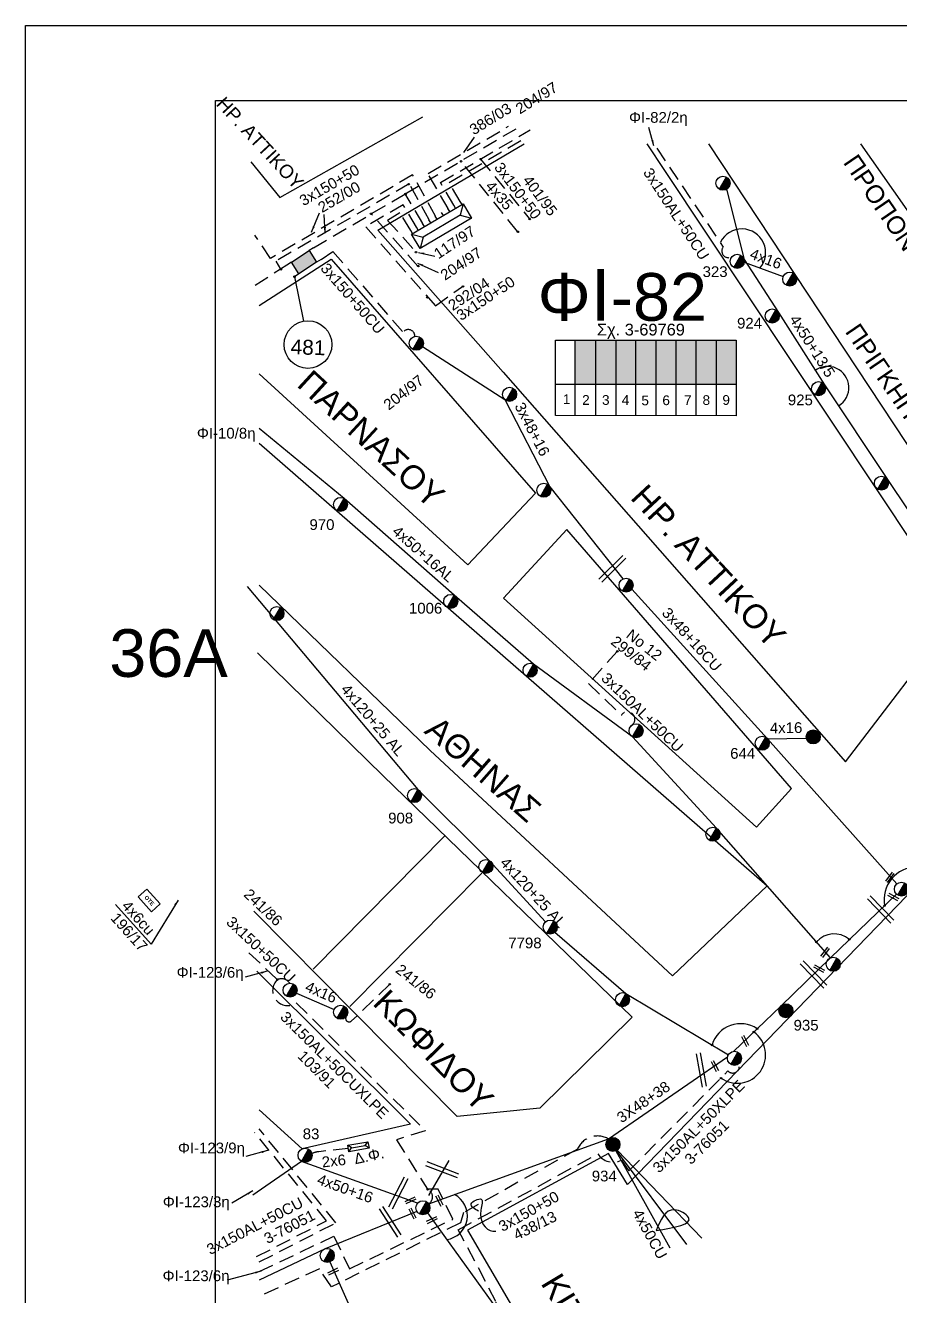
# Model space of a CAD drawing. Header units: millimetres. Extents: x 864 to 3062, y 833 to 2619.
# Drawn here: x 863.7 to 1010.6, y 1647.4 to 1860.7 of the extents above; entities that cross this region are included whole.
import ezdxf
from ezdxf.enums import TextEntityAlignment as Align

# ---------------------------------------------------------------- set-up
doc = ezdxf.new("R2010")
doc.units = ezdxf.units.MM
doc.linetypes.add('DASHED', pattern=[19.05, 12.7, -6.35])
for name, color, linetype, lineweight in [('2x6', 7, 'SYN_LINE', 30), ('3x150+50', 7, 'Continuous', 30), ('3x150+50 XLPE', 7, 'SYN_LINE', 30), ('3x150+50CU', 7, 'Continuous', 30), ('3x150AL+50CU', 7, 'Continuous', 30), ('3x150AL+50CUXLPE', 7, 'Continuous', 30), ('3x48+16', 7, 'Continuous', 30), ('3X48+38', 7, 'Continuous', 30), ('4x120+25 AL', 7, 'SYN_LINE', 30), ('4x16', 7, 'Continuous', 30), ('4x50+13_5', 7, 'Continuous', 30), ('4x50+16', 7, 'Continuous', 30), ('4x50+16AL', 7, 'Continuous', 30), ('4x50CU', 7, 'Continuous', 30), ('text διευθύνσεων', 250, 'Continuous', 30), ('Υπόβαθρο ΔΕΗ', 7, 'Continuous', 30)]:
    doc.layers.add(name, color=color, linetype=linetype, lineweight=lineweight)
for name, color, linetype in [('Link Box 4 Διευθύνσεων', 7, 'Continuous'), ('Pillar', 7, 'Continuous'), ('Pillar OTE', 7, 'Continuous'), ('TEXT ΚΑΛΩΔΙΩΝ', 7, 'Continuous'), ('Άγνωστα', 7, 'Continuous'), ('ΑΓΝΩΣΤΟ ΥΠΟΓΕΙΟ ΚΑΛΩΔΙΟ', 7, 'DASHED'), ('Επιγραφές - Σχήματα', 7, 'Continuous'), ('Καλώδια ΧΤ   3x150+50CU', 7, 'DASHED'), ('Καλώδια ΧΤ   3x150AL+50CU', 7, 'DASHED'), ('Μηχανική τομή', 7, 'Continuous'), ('Στύλος Ξύλινος', 7, 'Continuous'), ('Στύλος Ξύλινος @ 1', 7, 'Continuous'), ('Στύλος ΦΜ', 7, 'Continuous'), ('Στύλος ΦΜ @ 1', 7, 'Continuous'), ('Συνδέσεις', 7, 'Continuous'), ('Τομή', 7, 'Continuous'), ('Υποσταθμός πόλεως', 7, 'Continuous'), ('Υπόγεια καλώδια Παροχών ΧΤ   4x50AL', 7, 'DASHED')]:
    doc.layers.add(name, color=color, linetype=linetype)
doc.styles.add('arial', font='arial.ttf')
doc.styles.get("Standard").update_dxf_attribs({"font": 'arial.ttf'})
doc.linetypes.add('SYN_LINE', pattern='A,0.5,-0.0001,["/\\/\\/\\/",Standard,S=0.1,R=0,X=0,Y=-0.05],-0.25', length=0.7501)
doc.dimstyles.new('ISO-25', dxfattribs={"dimtxt": 2.5, "dimasz": 2.5, "dimexe": 1.25, "dimexo": 0.625, "dimtad": 1, "dimtxsty": 'Standard', "dimcen": 2.5, "dimadec": 0, "dimazin": 0, "dimtfac": 1, "dimtmove": 0, "dimatfit": 3, "dimfxl": 1, "dimarcsym": 0})

# ---------------------------------------------------------------- blocks, each defined once
blk = doc.blocks.new('ΥΠΑΡΧΩΝ ΤΣΙΜΕΝΤΕΝΙΟΣ ΣΤΥΛΟΣ')
at = {"layer": 'Στύλος ΦΜ'}
blk.add_hatch(color=7, dxfattribs=at).paths.add_polyline_path([(-1.29, -2.28, 0.574793), (2.62, 0, 0.268822), (1.3, 2.27)])
at = {"layer": 'Στύλος ΦΜ', "color": 7}
blk.add_line((-1.29, -2.28), (1.3, 2.27), dxfattribs=at)
blk.add_circle((0, 0), 2.62, dxfattribs=at)
at = {"layer": 'Στύλος ΦΜ', "flags": 4}
for tag, p in [('ΑΡΙΘΜΟΣ', (-4.68, 8.05)), ('ΤΥΠΟΣ', (-4.91, 3.03))]:
    blk.add_attdef(tag, p, '', height=4, dxfattribs=at)
blk = doc.blocks.new('ΥΠΑΡΧΩΝ ΞΥΛΙΝΟΣ ΣΤΥΛΟΣ')
at = {"layer": 'Στύλος Ξύλινος'}
h = blk.add_hatch(color=7, dxfattribs=at)
h.paths.add_polyline_path([(-2.62, 0, 0.270008), (-1.29, -2.28), (1.3, 2.27, 0.576266)])
h.paths.add_polyline_path([(-1.29, -2.28, 0.574793), (2.62, 0, 0.268822), (1.3, 2.27)])
at = {"layer": 'Στύλος Ξύλινος', "color": 7}
blk.add_line((-1.29, -2.28), (1.3, 2.27), dxfattribs=at)
blk.add_circle((0, 0), 2.62, dxfattribs=at)
at = {"layer": 'Στύλος Ξύλινος', "flags": 4}
for tag, p in [('ΑΡΙΘΜΟΣ', (-4.91, 8.6)), ('ΤΥΠΟΣ', (-4.85, 3.39))]:
    blk.add_attdef(tag, p, '', height=4, dxfattribs=at)
blk = doc.blocks.new('ΥΠΟΣΤΑΘΜΟΣ ΠΟΛΕΩΣ 9 ΑΝΑΧΩΡΗΣΕΩΝ')
at = {"layer": 'Υποσταθμός πόλεως', "ltscale": 40}
for p, q in [((-9.63, -2.82), (-9.63, -4)), ((-7.12, -2.82), (-7.12, -4)), ((-4.84, -2.82), (-4.84, -4)), ((-2.36, -2.82), (-2.36, -4)), ((0.09, -2.82), (0.09, -4)), ((2.55, -2.82), (2.55, -4)), ((5.02, -2.82), (5.02, -4)), ((7.48, -2.82), (7.48, -4)), ((9.61, -2.82), (9.61, -4))]:
    blk.add_line(p, q, dxfattribs=at)
blk.add_lwpolyline([(-10.02, 2.82), (10.02, 2.82), (10.02, -2.82), (-10.02, -2.82)], close=True, dxfattribs=at)
for points in [[(-7.21, 0), (-10.02, 2.82)], [(-10.02, -2.82), (-7.21, 0)], [(-7.21, 0), (7.21, 0)], [(7.21, 0), (10.02, 2.82)], [(10.02, -2.82), (7.21, 0)]]:
    blk.add_lwpolyline(points, dxfattribs=at)
at = {"layer": 'Υποσταθμός πόλεως', "linetype": 'SYN_LINE', "ltscale": 40, "flags": 1}
for tag, p in [('ΜΕΤΑΣΧΗΜΑΤΙΣΜΟΣ', (10.79, 1.71)), ('ΙΣΧΥΣ', (10.77, -1.08)), ('ΑΡΙΘΜΟΣ', (10.89, -3.8))]:
    blk.add_attdef(tag, p, '', height=1.8, dxfattribs=at)
blk = doc.blocks.new('LINK BOX 4 ΑΝΑΧΩΡΗΣΕΩΝ')
at = {"layer": 'Link Box 4 Διευθύνσεων', "ltscale": 40}
blk.add_hatch(color=256, dxfattribs=at).paths.add_polyline_path([(-3.54, 0), (-3.54, -4.67), (3.54, -4.67), (3.54, 0)])
for p, q in [((-3.54, 0), (-5.33, 0)), ((5.33, 0), (3.54, 0)), ((-3.54, -4.67), (-5.33, -4.67)), ((5.33, -4.67), (3.54, -4.67))]:
    blk.add_line(p, q, dxfattribs=at)
blk.add_lwpolyline([(-3.54, -4.67), (-3.54, 0), (3.54, 0), (3.54, -4.67)], close=True, dxfattribs=at)
blk = doc.blocks.new('ΤΟΜΗ')
at = {"layer": 'Τομή', "ltscale": 40}
for p, q in [((-5.68, 0), (17.06, 0)), ((-5.68, -2.77), (17.06, -2.77))]:
    blk.add_line(p, q, dxfattribs=at)
blk = doc.blocks.new('_ΣΥΝΔΕΣΗ')
at = {"layer": 'Συνδέσεις', "linetype": 'SYN_LINE', "ltscale": 40}
blk.add_hatch(color=256, dxfattribs=at).paths.add_polyline_path([(0.5, -0.01, 1), (-0.5, -0.01, 1)])
at = {"layer": 'Συνδέσεις'}
blk.add_circle((0, -0.01), 0.5, dxfattribs=at)
blk = doc.blocks.new('ΜΗΧΑΝΙΚΗ ΤΟΜΗ')
at = {"layer": 'Μηχανική τομή', "ltscale": 40}
for p, q in [((-1.89, 0.78), (5.69, 0.78)), ((-1.89, -0.77), (5.69, -0.77))]:
    blk.add_line(p, q, dxfattribs=at)
blk = doc.blocks.new('Pillar')
at = {"layer": 'Υποσταθμός πόλεως', "linetype": 'Continuous', "ltscale": 40}
blk.add_lwpolyline([(-8.6, 2.8), (8.6, 2.8), (8.6, -2.8), (-8.6, -2.8)], close=True, dxfattribs=at)
for points in [[(-5.8, 0), (-8.6, 2.8)], [(-8.6, -2.8), (-5.8, 0)], [(-5.8, 0), (5.8, 0)], [(5.8, 0), (8.6, 2.8)], [(8.6, -2.8), (5.8, 0)]]:
    blk.add_lwpolyline(points, dxfattribs=at)
at = {"layer": 'Pillar', "ltscale": 40}
blk.add_attdef('PILLAR', (-5.7, 3.7), '', height=2.52, dxfattribs=at)
blk = doc.blocks.new('PILLAR ΟΤΕ')
at = {"layer": 'Pillar OTE', "ltscale": 40}
blk.add_lwpolyline([(-3.31, 2.02), (3.39, 2.02), (3.39, -1.99), (-3.31, -1.99)], close=True, dxfattribs=at)
at = {"layer": 'Pillar OTE', "insert": (-1.81, 0.71), "char_height": 1.3575, "width": 109.961, "attachment_point": 1}
blk.add_mtext('{\\fArial|b1|i0|c161|p34;OTE}', dxfattribs=at)

msp = doc.modelspace()

# ---------------------------------------------------------------- hatches: boundary and pattern name
at = {"layer": 'Καλώδια ΧΤ   3x150AL+50CU', "linetype": 'DASHED', "lineweight": -3, "ltscale": 0.2}
h = msp.add_hatch(color=27, dxfattribs=at)
h.dxf.hatch_style = 1
h.paths.add_polyline_path([(959.41, 1807.87), (955.98, 1807.87), (955.97, 1800.51), (959.41, 1800.51)])
h = msp.add_hatch(color=85, dxfattribs=at)
h.dxf.hatch_style = 1
h.paths.add_polyline_path([(959.41, 1800.51), (962.85, 1800.51), (962.85, 1807.87), (959.41, 1807.87)])
h = msp.add_hatch(color=2, dxfattribs=at)
h.dxf.hatch_style = 1
h.paths.add_polyline_path([(966.15, 1807.87), (962.85, 1807.87), (962.85, 1800.51), (966.15, 1800.5)])
h = msp.add_hatch(color=30, dxfattribs=at)
h.dxf.hatch_style = 1
h.paths.add_polyline_path([(969.45, 1807.87), (966.15, 1807.87), (966.15, 1800.5), (969.45, 1800.5)])
h = msp.add_hatch(color=6, dxfattribs=at)
h.dxf.hatch_style = 1
h.paths.add_polyline_path([(972.84, 1807.87), (969.54, 1807.87), (969.54, 1800.5), (972.84, 1800.5)])
h = msp.add_hatch(color=173, dxfattribs=at)
h.dxf.hatch_style = 1
h.paths.add_polyline_path([(976.23, 1807.86), (972.93, 1807.86), (972.93, 1800.5), (976.23, 1800.49)])
h = msp.add_hatch(color=151, dxfattribs=at)
h.dxf.hatch_style = 1
h.paths.add_polyline_path([(979.57, 1807.86), (976.27, 1807.86), (976.27, 1800.49), (979.57, 1800.49)])
h = msp.add_hatch(color=1, dxfattribs=at)
h.dxf.hatch_style = 1
h.paths.add_polyline_path([(982.96, 1807.87), (979.66, 1807.87), (979.66, 1800.5), (982.96, 1800.5)])

# ---------------------------------------------------------------- linework, layer by layer
at = {"layer": '2x6', "color": 173, "linetype": 'DASHED', "lineweight": -3, "ltscale": 0.2}
msp.add_lwpolyline([(917.89, 1672.25), (912.92, 1671.7, 0.073919), (911.77, 1671.4, 4.880669)], format="xyb", dxfattribs=at)
at = {"layer": '3x150+50', "color": 173, "linetype": 'DASHED', "lineweight": -3, "ltscale": 0.2}
msp.add_lwpolyline([(961.56, 1673.85, 0.447917), (956.34, 1672.12), (937.21, 1661.48), (936.7, 1659.78), (915.05, 1649.02), (913.03, 1652.04), (902.94, 1647.44)], format="xyb", dxfattribs=at)
at = {"layer": '3x150+50 XLPE', "color": 27, "linetype": 'DASHED', "lineweight": -3, "ltscale": 0.2}
msp.add_lwpolyline([(916.6, 1607.78), (904.59, 1604.68), (903.19, 1610.14), (909.44, 1619.01), (911.76, 1620.91), (918.34, 1630.42), (943.37, 1640.12), (942.67, 1646.58), (936.34, 1658.59), (959.74, 1671.34, 0.381517), (963.73, 1670.3), (964.97, 1668.49), (981.6, 1685.25, 0.835214), (983.41, 1686.44, 2.057459)], format="xyb", dxfattribs=at)
at = {"layer": '3x150+50CU', "color": 85, "linetype": 'DASHED', "lineweight": -3, "ltscale": 0.2}
msp.add_lwpolyline([(913.33, 1821.43), (915.3, 1822.75), (927.05, 1809.22, -0.718585), (929.07, 1808.51, 13.43829)], format="xyb", dxfattribs=at)
at = {"layer": '3x150+50CU', "color": 1, "linetype": 'DASHED', "lineweight": -3, "ltscale": 0.2}
msp.add_lwpolyline([(901.22, 1705.08), (905.99, 1700.58, -0.376843), (908.05, 1699.98, 64.006009)], format="xyb", dxfattribs=at)
at = {"layer": '3x150AL+50CU', "color": 27, "linetype": 'DASHED', "lineweight": -3, "ltscale": 0.2}
msp.add_lwpolyline([(969.65, 1840.09), (980.8, 1823.5, 0.881363), (982.33, 1821.95, 47.585553)], format="xyb", dxfattribs=at)
at = {"layer": '3x150AL+50CU', "color": 173, "linetype": 'DASHED', "lineweight": -3, "ltscale": 0.2}
msp.add_lwpolyline([(907.59, 1820.49), (902.22, 1817.01)], dxfattribs=at)
at = {"layer": '3x150AL+50CU', "color": 133, "linetype": 'DASHED', "lineweight": -3, "ltscale": 0.2}
msp.add_lwpolyline([(963.03, 1755.66), (958.21, 1750.27), (963.71, 1744.97, -1.263611), (965.36, 1743.2, 3.094268)], format="xyb", dxfattribs=at)
at = {"layer": '3x150AL+50CU', "color": 27, "linetype": 'DASHED', "lineweight": -3, "ltscale": 0.2}
msp.add_lwpolyline([(902.49, 1654.1), (914.25, 1660.11), (902.17, 1674.92)], dxfattribs=at)
at = {"layer": '3x150AL+50CU', "color": 2, "linetype": 'DASHED', "lineweight": -3, "ltscale": 0.2}
msp.add_lwpolyline([(902.94, 1653.21), (915.81, 1659.78), (902.94, 1675.55)], dxfattribs=at)
at = {"layer": '3x150AL+50CU', "color": 1, "linetype": 'DASHED', "lineweight": -3, "ltscale": 0.2}
msp.add_lwpolyline([(902.94, 1651.58), (915.46, 1657.54), (918.07, 1652.05), (935.41, 1660.37), (932.99, 1665.41), (931.19, 1665.39)], dxfattribs=at)
at = {"layer": '3x150AL+50CUXLPE', "color": 1, "linetype": 'DASHED', "lineweight": -3, "ltscale": 0.2}
msp.add_lwpolyline([(905.99, 1700.58, 0.936441), (909.16, 1696.7), (930.81, 1675.23), (925.96, 1673.71), (931.19, 1665.39, -0.602964), (931.38, 1662.97, -102.90534)], format="xyb", dxfattribs=at)
at = {"layer": '3x48+16', "color": 85, "lineweight": -3, "ltscale": 0.2}
msp.add_lwpolyline([(930.35, 1806.82), (944.17, 1797.9), (951.73, 1783.26), (963.96, 1767.82)], dxfattribs=at)
at = {"layer": '3x48+16', "color": 30, "lineweight": -3, "ltscale": 0.2}
msp.add_lwpolyline([(965.45, 1766.08), (988.24, 1741), (1009.92, 1716.64)], dxfattribs=at)
at = {"layer": '3X48+38', "color": 133, "linetype": 'Continuous', "lineweight": -3, "ltscale": 0.2}
msp.add_lwpolyline([(998.78, 1704.24), (1009.85, 1714.94)], dxfattribs=at)
at = {"layer": '3X48+38', "color": 27, "linetype": 'Continuous', "lineweight": -3, "ltscale": 0.2}
msp.add_lwpolyline([(982.53, 1688.54), (990.47, 1696.15), (998.78, 1704.23), (998.78, 1704.24)], dxfattribs=at)
at = {"layer": '3X48+38', "color": 151, "linetype": 'Continuous', "lineweight": -3, "ltscale": 0.2}
for points in [[(931.38, 1662.97), (961.56, 1673.85), (981.53, 1687.6)], [(931.19, 1661.42), (944.86, 1642.42)]]:
    msp.add_lwpolyline(points, dxfattribs=at)
at = {"layer": '3X48+38', "color": 2, "linetype": 'Continuous', "lineweight": -3, "ltscale": 0.2}
msp.add_lwpolyline([(929.4, 1661.68), (914.01, 1655.43), (902.94, 1650.12)], dxfattribs=at)
at = {"layer": '4x120+25 AL', "color": 27, "linetype": 'SYN_LINE', "lineweight": -3, "ltscale": 15}
for points in [[(900.91, 1766.54), (929.58, 1732.49), (941.55, 1720.58), (950.97, 1710.27)], [(952.56, 1708.53), (964.48, 1698.24), (981.67, 1687.97)]]:
    msp.add_lwpolyline(points, dxfattribs=at)
at = {"layer": '4x16', "color": 27, "lineweight": -3, "ltscale": 0.2}
msp.add_lwpolyline([(984.32, 1820.97), (990.86, 1818.54)], dxfattribs=at)
at = {"layer": '4x16', "color": 30, "lineweight": -3, "ltscale": 0.2}
msp.add_lwpolyline([(988.24, 1741), (994.74, 1741.09)], dxfattribs=at)
at = {"layer": '4x16', "color": 1, "linetype": 'Continuous', "lineweight": -3, "ltscale": 0.2}
msp.add_lwpolyline([(909.18, 1698.31), (915.52, 1695.58)], dxfattribs=at)
at = {"layer": '4x16', "color": 62, "linetype": 'Continuous', "lineweight": -3, "ltscale": 0.2}
msp.add_lwpolyline([(914.81, 1653.21), (924.25, 1631.89)], dxfattribs=at)
at = {"layer": '4x50+13_5', "color": 2, "lineweight": -3, "ltscale": 0.2}
msp.add_lwpolyline([(981.37, 1833.21), (984.29, 1821.42), (990.05, 1812.51), (997.78, 1800.38), (1008.24, 1784.65), (1019.14, 1768.42), (1032.94, 1743.66)], dxfattribs=at)
at = {"layer": '4x50+16', "color": 173, "linetype": 'Continuous', "lineweight": -3, "ltscale": 0.2}
msp.add_lwpolyline([(929.52, 1663.07), (910.05, 1670.08), (901.86, 1664.41)], dxfattribs=at)
at = {"layer": '4x50+16AL', "color": 133, "lineweight": -3, "ltscale": 0.2}
msp.add_lwpolyline([(998.78, 1704.23), (979.66, 1726), (965.59, 1741.32), (948.97, 1753.51), (935.65, 1765.07), (917.17, 1781.34), (902.94, 1793.04)], dxfattribs=at)
at = {"layer": '4x50CU', "color": 173, "linetype": 'SYN_LINE', "lineweight": -3, "ltscale": 15}
for points in [[(962.79, 1671.86), (971.83, 1655.58)], [(962.86, 1671.89), (974.66, 1656.13)], [(962.99, 1671.97), (977.19, 1657.19)]]:
    msp.add_lwpolyline(points, dxfattribs=at)
at = {"layer": 'Pillar OTE', "lineweight": -3, "ltscale": 40}
for points in [[(952.65, 1795.23), (952.65, 1807.87), (982.98, 1807.87), (982.98, 1795.2), (952.65, 1795.24)], [(955.97, 1795.23), (955.98, 1807.87)], [(959.41, 1795.23), (959.41, 1807.87)], [(962.85, 1795.22), (962.85, 1807.87)], [(966.15, 1795.22), (966.15, 1807.87)], [(969.54, 1795.22), (969.54, 1807.87)], [(972.93, 1795.21), (972.93, 1807.87)], [(976.27, 1795.21), (976.27, 1807.87)], [(979.66, 1795.21), (979.66, 1807.87)], [(952.65, 1800.52), (982.98, 1800.49)]]:
    msp.add_lwpolyline(points, dxfattribs=at)
at = {"layer": 'Άγνωστα', "color": 7, "linetype": 'Continuous', "ltscale": 0.2}
for centre, radius, start, end in [((983.93, 1822.56), 3.99, 319.4391, 153.6818), ((998.31, 1799.91), 3.57, 301.2138, 127.2455)]:
    msp.add_arc(centre, radius, start, end, dxfattribs=at)
at = {"layer": 'Άγνωστα', "linetype": 'Continuous', "ltscale": 0.2}
msp.add_arc((933.85, 1660.95), 4.02, 277.7769, 62.6476, dxfattribs=at)
at = {"layer": 'ΑΓΝΩΣΤΟ ΥΠΟΓΕΙΟ ΚΑΛΩΔΙΟ', "color": 1, "linetype": 'DASHED', "lineweight": -3, "ltscale": 0.2}
msp.add_lwpolyline([(924.84, 1699.81), (918.43, 1693.65, -0.87727), (917.52, 1694.38, -2.909813)], format="xyb", dxfattribs=at)
at = {"layer": 'Επιγραφές - Σχήματα', "lineweight": -3}
msp.add_lwpolyline([(863.7, 1860.67), (3062.46, 1860.7), (3062.47, 841.56), (863.7, 841.54)], close=True, dxfattribs=at)
at = {"layer": 'Καλώδια ΧΤ   3x150+50CU', "color": 7, "linetype": 'Continuous', "ltscale": 0.2}
msp.add_line((934.76, 1670.25), (931.32, 1664.37), dxfattribs=at)
at = {"layer": 'Καλώδια ΧΤ   3x150+50CU', "color": 85, "linetype": 'DASHED', "ltscale": 0.2}
for points in [[(912.06, 1823.39), (927.44, 1832.44), (946.03, 1843.37)], [(946.26, 1826.14), (936.8, 1837.94)], [(930.37, 1827.46), (927.44, 1832.44)], [(929.56, 1820.31), (921.73, 1829.08)]]:
    msp.add_lwpolyline(points, dxfattribs=at)
at = {"layer": 'Καλώδια ΧΤ   3x150+50CU', "color": 151, "linetype": 'DASHED', "ltscale": 0.2}
msp.add_lwpolyline([(934.62, 1829.96), (931.26, 1835.83), (944.77, 1843.77)], dxfattribs=at)
at = {"layer": 'Καλώδια ΧΤ   3x150+50CU', "color": 30, "linetype": 'DASHED', "ltscale": 0.2}
for points in [[(935.6, 1830.54), (933.37, 1834.32), (948.38, 1843.15)], [(940.09, 1838.27), (948.22, 1828.31)]]:
    msp.add_lwpolyline(points, dxfattribs=at)
at = {"layer": 'Καλώδια ΧΤ   3x150+50CU', "color": 27, "linetype": 'DASHED', "ltscale": 0.2}
msp.add_lwpolyline([(936.68, 1831.17), (934.82, 1834.32), (947.92, 1842.03)], dxfattribs=at)
at = {"layer": 'Καλώδια ΧΤ   3x150+50CU', "color": 6, "linetype": 'DASHED', "ltscale": 0.2}
msp.add_lwpolyline([(932.49, 1828.71), (928.68, 1835.62), (904.82, 1821.6), (902.2, 1825.52)], dxfattribs=at)
at = {"layer": 'Καλώδια ΧΤ   3x150+50CU', "color": 173, "linetype": 'DASHED', "ltscale": 0.2}
msp.add_lwpolyline([(931.43, 1828.09), (928.1, 1834.1), (905.74, 1821.15), (906.49, 1819.79)], dxfattribs=at)
at = {"layer": 'Καλώδια ΧΤ   3x150+50CU', "color": 1, "linetype": 'DASHED', "ltscale": 0.2}
msp.add_lwpolyline([(929.31, 1826.84), (927.09, 1830.6), (920.82, 1826.92), (932.5, 1813.65), (937.03, 1816.9)], dxfattribs=at)
at = {"layer": 'Καλώδια ΧΤ   3x150+50CU', "color": 2, "linetype": 'DASHED', "ltscale": 0.2}
msp.add_lwpolyline([(928.39, 1826.29), (926.52, 1829.26), (924.49, 1827.99), (929.18, 1822.71)], dxfattribs=at)
at = {"layer": 'Υπόβαθρο ΔΕΗ', "lineweight": -3}
for points in [[(895.62, 1848.12), (2896.63, 1848.12), (2896.63, 844.79), (895.62, 844.79)], [(1105.55, 1728.37), (1075.34, 1786.37), (1062.9, 1782.21), (1025.01, 1728.5), (964.76, 1666.2), (961.54, 1671.38), (937.88, 1658.55), (967.04, 1608.63), (999.7, 1549.37), (1011.25, 1560.11), (1026.35, 1573.68), (1046.35, 1595.59), (1059.31, 1612.34), (1068.55, 1627.19), (1080.57, 1651.48), (1092.53, 1680.54), (1098.33, 1697.64), (1101.89, 1709.05)], [(954.58, 1776.1), (943.91, 1764.58), (986.41, 1726.15), (992.25, 1732.66)]]:
    msp.add_lwpolyline(points, close=True, dxfattribs=at)
for points in [[(901.53, 1837.81), (906.39, 1831.84), (930.4, 1845.36)], [(922.82, 1826.32), (943.87, 1802.52), (1001.34, 1737.14), (1020.39, 1762.09), (970.99, 1836.37), (968.01, 1840.8)], [(922.82, 1826.32), (947.42, 1840.8)], [(1003.83, 1840.8), (1040.08, 1789.19), (1027.45, 1771.71), (1024.01, 1771.76), (978.39, 1840.8)], [(902.94, 1813.69), (915.03, 1821.45), (949.32, 1782.23), (937.96, 1770.16), (902.94, 1802.21)], [(908.86, 1818.53), (910.34, 1811.07)], [(902.94, 1790.59), (902.94, 1790.59), (988.15, 1716.33), (972.27, 1701.19), (931.62, 1739.03), (902.94, 1766.76)], [(902.64, 1755.4), (923.76, 1734.77), (965.5, 1694.3), (950.03, 1679.03), (936.16, 1677.63), (902.02, 1712.09)], [(911.97, 1702.33), (934.15, 1724.79)], [(940.28, 1718.44), (918.15, 1696.09)], [(902.54, 1701.99), (902.54, 1701.99), (928.32, 1676.34), (910.14, 1672.2), (902.94, 1678.74)]]:
    msp.add_lwpolyline(points, dxfattribs=at)
at = {"layer": 'Υπόβαθρο ΔΕΗ', "lineweight": -3, "ltscale": 0.1}
msp.add_lwpolyline([(878.81, 1713.18), (884.83, 1706.55)], dxfattribs=at)
at = {"layer": 'Υπόβαθρο ΔΕΗ', "lineweight": -3}
msp.add_circle((911.12, 1807.15), 4, dxfattribs=at)
for centre, radius, start, end in [((1013.31, 1713.97), 5.53, 90.8481, 189.9095), ((999.41, 1704.33), 3.93, 49.4591, 139.1285), ((983.73, 1688.15), 5.03, 56.5916, 162.9871), ((983.16, 1687.94), 4.75, 234.7638, 54.3464)]:
    msp.add_arc(centre, radius, start, end, dxfattribs=at)
for points in [[(939.71, 1661.73), (938.51, 1662.93), (940.19, 1663.74), (940.11, 1661.91), (942.16, 1658.37), (942.67, 1658.37)], [(969.52, 1658.46), (972.61, 1661.96), (974.98, 1660.69), (969.52, 1658.46)]]:
    msp.add_spline(points, degree=3, dxfattribs=at)

# ---------------------------------------------------------------- block references
at = {"layer": '3x150+50', "linetype": 'Continuous', "lineweight": -3, "ltscale": 0.2, "xscale": 0.2, "yscale": 0.2, "rotation": 9.73639289057131}
msp.add_blockref('Pillar', (919.58, 1672.54), dxfattribs=at)
at = {"layer": 'Link Box 4 Διευθύνσεων', "lineweight": -3, "xscale": 0.4999999999999999, "yscale": 0.4999999999999999, "zscale": 0.4999999999999999, "rotation": 32.98622285881407}
msp.add_blockref('LINK BOX 4 ΑΝΑΧΩΡΗΣΕΩΝ', (909.82, 1821.94), dxfattribs=at)
at = {"layer": 'Pillar OTE', "xscale": 0.4999999999999999, "yscale": 0.4999999999999999, "zscale": 0.4999999999999999, "rotation": 311.9999999999999}
msp.add_blockref('PILLAR ΟΤΕ', (884.45, 1713.88), dxfattribs=at)
at = {"layer": 'Μηχανική τομή', "lineweight": -3, "zscale": 0.4999999999999997}
for p, xscale, yscale, rotation in [((1008.5, 1717.35), 0.2499999999999997, 0.2499999999999997, 53.043378861834), ((1008.9, 1714.7), 0.2499999999999997, 0.2499999999999997, 331.229977381146), ((997.64, 1704.76), 0.2499999999999997, 0.2499999999999997, 53.043378861834), ((996.46, 1702.69), 0.2499999999999997, 0.2499999999999997, 331.229977381146), ((984.23, 1690.73), 0.2499999999999462, 0.2499999999999462, 297.2392361966601), ((979.16, 1686.51), 0.2499999999999462, 0.2499999999999462, 297.2392361966601), ((927.92, 1663.36), 0.2499999999999462, 0.2499999999999462, 25.17303877678903), ((932.93, 1663.94), 0.2499999999999462, 0.2499999999999462, 297.2392361966601), ((928.41, 1661.8), 0.2499999999999462, 0.2499999999999462, 297.2392361966601), ((931.51, 1660.05), 0.2499999999999462, 0.2499999999999462, 25.17303877678903), ((914.95, 1651.42), 0.2499999999999462, 0.2499999999999462, 25.17303877678903)]:
    msp.add_blockref('ΜΗΧΑΝΙΚΗ ΤΟΜΗ', p, dxfattribs=dict(at, xscale=xscale, yscale=yscale, rotation=rotation))
at = {"layer": 'Στύλος Ξύλινος @ 1', "lineweight": -3, "ltscale": 40, "xscale": 0.4499999999998181, "yscale": 0.4499999999998181, "zscale": 0.4499999999998181}
msp.add_blockref('ΥΠΑΡΧΩΝ ΞΥΛΙΝΟΣ ΣΤΥΛΟΣ', (995.9, 1741.31), dxfattribs=at)
at = {"layer": 'Στύλος Ξύλινος @ 1', "lineweight": -3, "ltscale": 40}
ref = msp.add_blockref('ΥΠΑΡΧΩΝ ΞΥΛΙΝΟΣ ΣΤΥΛΟΣ', (991.32, 1695.35), dxfattribs=dict(at, xscale=0.4499999999998181, yscale=0.4499999999998181, zscale=0.4499999999998181))
ref.add_attrib('ΑΡΙΘΜΟΣ', '935', (992.61, 1692.03), dxfattribs={"layer": 'Στύλος Ξύλινος', "height": 1.8, "flags": 4})
ref = msp.add_blockref('ΥΠΑΡΧΩΝ ΞΥΛΙΝΟΣ ΣΤΥΛΟΣ', (962.29, 1672.92), dxfattribs=dict(at, xscale=0.4499999999998181, yscale=0.4499999999998181, zscale=0.4499999999998181))
ref.add_attrib('ΑΡΙΘΜΟΣ', '934', (958.74, 1666.72), dxfattribs={"layer": 'Στύλος Ξύλινος', "height": 1.8, "flags": 4})
at = {"layer": 'Στύλος ΦΜ @ 1', "lineweight": -3, "ltscale": 40}
for p, xscale, yscale, zscale in [((980.76, 1834.22), 0.4499999999998181, 0.4499999999998181, 0.4499999999998181), ((991.97, 1818.13), 0.4499999999998181, 0.4499999999998181, 0.4499999999998181), ((929.3, 1807.36), 0.4499999999998181, 0.4499999999998181, 0.4499999999998181), ((944.95, 1798.79), 0.4499999999998181, 0.4499999999998181, 0.4499999999998181), ((950.7, 1782.69), 0.4499999999998181, 0.4499999999998181, 0.4499999999998181), ((1007.34, 1783.89), 0.4499999999998181, 0.4499999999998181, 0.4499999999998181), ((964.5, 1766.77), 0.4499999999998181, 0.4499999999998181, 0.4499999999998181), ((905.91, 1762.01), 0.4499999999998181, 0.4499999999998181, 0.4499999999998181), ((948.38, 1752.49), 0.4499999999998181, 0.4499999999998181, 0.4499999999998181), ((966.17, 1742.34), 0.4499999999998181, 0.4499999999998181, 0.4499999999998181), ((979.07, 1724.98), 0.4499999999998181, 0.4499999999998181, 0.4499999999998181), ((940.97, 1719.56), 0.4499999999998181, 0.4499999999998181, 0.4499999999998181), ((999.27, 1703.16), 0.4499999999998181, 0.4499999999998181, 0.4499999999998181), ((908.11, 1698.81), 0.4499999999998184, 0.4499999999998184, 0.4499999999998184), ((963.9, 1697.22), 0.4499999999998181, 0.4499999999998181, 0.4499999999998181), ((916.6, 1695.11), 0.4499999999998181, 0.4499999999998181, 0.4499999999998181), ((982.68, 1687.37), 0.4499999999998181, 0.4499999999998181, 0.4499999999998181), ((930.41, 1662.3), 0.4499999999998181, 0.4499999999998181, 0.4499999999998181), ((914.35, 1654.3), 0.4499999999998181, 0.4499999999998181, 0.4499999999998181)]:
    msp.add_blockref('ΥΠΑΡΧΩΝ ΤΣΙΜΕΝΤΕΝΙΟΣ ΣΤΥΛΟΣ', p, dxfattribs=dict(at, xscale=xscale, yscale=yscale, zscale=zscale))
ref = msp.add_blockref('ΥΠΑΡΧΩΝ ΤΣΙΜΕΝΤΕΝΙΟΣ ΣΤΥΛΟΣ', (983.15, 1821.11), dxfattribs=dict(at, xscale=0.4499999999998181, yscale=0.4499999999998181, zscale=0.4499999999998181))
ref.add_attrib('ΑΡΙΘΜΟΣ', '323', (977.34, 1818.48), dxfattribs={"layer": 'Στύλος ΦΜ', "height": 1.8, "flags": 4})
ref = msp.add_blockref('ΥΠΑΡΧΩΝ ΤΣΙΜΕΝΤΕΝΙΟΣ ΣΤΥΛΟΣ', (989.02, 1811.94), dxfattribs=dict(at, xscale=0.4499999999998181, yscale=0.4499999999998181, zscale=0.4499999999998181))
ref.add_attrib('ΑΡΙΘΜΟΣ', '924', (983.12, 1809.83), dxfattribs={"layer": 'Στύλος ΦΜ', "height": 1.8, "flags": 4})
ref = msp.add_blockref('ΥΠΑΡΧΩΝ ΤΣΙΜΕΝΤΕΝΙΟΣ ΣΤΥΛΟΣ', (996.79, 1799.74), dxfattribs=dict(at, xscale=0.4499999999998181, yscale=0.4499999999998181, zscale=0.4499999999998181))
ref.add_attrib('ΤΥΠΟΣ', '925', (991.65, 1796.96), dxfattribs={"layer": 'Στύλος ΦΜ', "height": 1.8, "flags": 4})
ref = msp.add_blockref('ΥΠΑΡΧΩΝ ΤΣΙΜΕΝΤΕΝΙΟΣ ΣΤΥΛΟΣ', (916.58, 1780.32), dxfattribs=dict(at, xscale=0.4499999999998333, yscale=0.4499999999998333, zscale=0.4499999999998333))
ref.add_attrib('ΤΥΠΟΣ', '970', (911.37, 1776.03), dxfattribs={"layer": 'Στύλος ΦΜ', "height": 1.8, "flags": 4})
ref = msp.add_blockref('ΥΠΑΡΧΩΝ ΤΣΙΜΕΝΤΕΝΙΟΣ ΣΤΥΛΟΣ', (935.07, 1764.05), dxfattribs=dict(at, xscale=0.4499999999998175, yscale=0.4499999999998175, zscale=0.4499999999998175))
ref.add_attrib('ΤΥΠΟΣ', '1006', (928.06, 1762), dxfattribs={"layer": 'Στύλος ΦΜ', "height": 1.8, "flags": 4})
ref = msp.add_blockref('ΥΠΑΡΧΩΝ ΤΣΙΜΕΝΤΕΝΙΟΣ ΣΤΥΛΟΣ', (987.34, 1740.25), dxfattribs=dict(at, xscale=0.4499999999998181, yscale=0.4499999999998181, zscale=0.4499999999998181))
ref.add_attrib('ΑΡΙΘΜΟΣ', '644', (981.97, 1737.64), dxfattribs={"layer": 'Στύλος ΦΜ', "height": 1.8, "flags": 4})
ref = msp.add_blockref('ΥΠΑΡΧΩΝ ΤΣΙΜΕΝΤΕΝΙΟΣ ΣΤΥΛΟΣ', (928.99, 1731.47), dxfattribs=dict(at, xscale=0.4499999999998486, yscale=0.4499999999998486, zscale=0.4499999999998486))
ref.add_attrib('ΤΥΠΟΣ', '908', (924.57, 1726.79), dxfattribs={"layer": 'Στύλος ΦΜ', "height": 1.8, "flags": 4})
ref = msp.add_blockref('ΥΠΑΡΧΩΝ ΤΣΙΜΕΝΤΕΝΙΟΣ ΣΤΥΛΟΣ', (1010.7, 1715.76), dxfattribs=dict(at, xscale=0.4499999999998324, yscale=0.4499999999998324, zscale=0.4499999999998324))
ref.add_attrib('ΤΥΠΟΣ', '936', (1015.5, 1712.44), dxfattribs={"layer": 'Στύλος ΦΜ', "height": 1.8, "flags": 4})
ref = msp.add_blockref('ΥΠΑΡΧΩΝ ΤΣΙΜΕΝΤΕΝΙΟΣ ΣΤΥΛΟΣ', (951.77, 1709.4), dxfattribs=dict(at, xscale=0.4499999999998039, yscale=0.4499999999998039, zscale=0.4499999999998039))
ref.add_attrib('ΑΡΙΘΜΟΣ', '7798', (944.73, 1705.83), dxfattribs={"layer": 'Στύλος ΦΜ', "height": 1.8, "flags": 4})
ref = msp.add_blockref('ΥΠΑΡΧΩΝ ΤΣΙΜΕΝΤΕΝΙΟΣ ΣΤΥΛΟΣ', (910.63, 1671.1), dxfattribs=dict(at, xscale=0.4499999999998181, yscale=0.4499999999998181, zscale=0.4499999999998181))
ref.add_attrib('ΤΥΠΟΣ', '83', (910.24, 1673.8), dxfattribs={"layer": 'Στύλος ΦΜ', "height": 1.8, "flags": 4})
at = {"layer": 'Συνδέσεις', "lineweight": -3, "xscale": 0.25, "yscale": 0.25, "zscale": 0.25}
for p in [(936.82, 1837.9), (940.12, 1838.27), (927.48, 1832.41), (928.02, 1834.05), (921.69, 1829.09), (948.33, 1828.21), (946.34, 1826.06), (929.24, 1822.65), (906.56, 1819.78), (929.64, 1820.31), (908.86, 1818.53), (937.13, 1816.9), (931.15, 1815.06), (963.03, 1755.66), (1007.87, 1713.02), (996.43, 1706.9), (1001.97, 1707.32), (905.99, 1700.58), (924.84, 1699.81), (985.93, 1691.8), (986.5, 1692.35), (978.92, 1689.62), (980.42, 1684.06), (931.19, 1665.4)]:
    msp.add_blockref('_ΣΥΝΔΕΣΗ', p, dxfattribs=at)
at = {"layer": 'Τομή', "lineweight": -3}
for p, xscale, yscale, zscale, rotation in [((960.94, 1768.76), 0.2499999999999996, 0.2499999999999996, 0.2499999999999996, 44.97934220128096), ((1006.47, 1713.62), 0.2499999999999997, 0.2499999999999997, 0.2499999999999997, 313.8895096616357), ((995.21, 1702.71), 0.2499999999999997, 0.2499999999999997, 0.2499999999999997, 313.8895096616357), ((977.18, 1686.87), 0.2499999999999996, 0.2499999999999996, 0.2499999999999996, 280.4669013650268), ((934.87, 1667.81), 0.2499999999999996, 0.2499999999999996, 0.2499999999999996, 158.8359800985215), ((927.21, 1665.87), 0.2499999999999996, 0.2499999999999996, 0.2499999999999996, 242.8780958191605), ((924.4, 1661.32), 0.2499999999999996, 0.2499999999999996, 0.2499999999999996, 302.5852685899031)]:
    msp.add_blockref('ΤΟΜΗ', p, dxfattribs=dict(at, xscale=xscale, yscale=yscale, zscale=zscale, rotation=rotation))
at = {"layer": 'Υποσταθμός πόλεως', "lineweight": -3, "xscale": 0.4999999999999998, "yscale": 0.4999999999999998, "zscale": 0.4999999999999998, "rotation": 210.4762132278859}
msp.add_blockref('ΥΠΟΣΤΑΘΜΟΣ ΠΟΛΕΩΣ 9 ΑΝΑΧΩΡΗΣΕΩΝ', (933.54, 1827.01), dxfattribs=at)

# ---------------------------------------------------------------- texts
at = {"lineweight": -3, "ltscale": 30, "char_height": 1.63, "width": 11.2573, "attachment_point": 1}
for s, insert in [('1', (953.89, 1798.8)), ('2', (957.13, 1798.66)), ('3', (960.46, 1798.66)), ('4', (963.77, 1798.66)), ('5', (967.07, 1798.58)), ('6', (970.59, 1798.61)), ('7', (974.22, 1798.61)), ('8', (977.33, 1798.64)), ('9', (980.66, 1798.66))]:
    msp.add_mtext(s, dxfattribs=dict(at, insert=insert))
at = {"layer": 'text διευθύνσεων', "color": 7, "lineweight": -3}
msp.add_text('ΑΘΗΝΑΣ', height=4, rotation=318.7145, dxfattribs=at).set_placement((940.53, 1735.9), align=Align.MIDDLE_CENTER)
at = {"layer": 'text διευθύνσεων', "color": 7, "lineweight": -3, "ltscale": 40, "attachment_point": 1, "style": 'arial'}
for s, insert, char_height, width, rotation in [('ΗΡ. ΑΤΤΙΚΟΥ', (897.23, 1848.95), 2.2629, 53.4368, 312.8337), ('ΠΡΟΠΟΝΤΙΔΟΣ', (1003.32, 1839.39), 3, 94.4586, 304.2929), ('ΠΡΙΓΚΗΠΟΝΗΣΟΥ', (1003.63, 1811.01), 3, 94.4586, 304.2929), ('ΠAPNAΣOY', (911.77, 1803.2), 4, 94.4586, 317.3298), ('ΗΡ. ΑΤΤΙΚΟΥ', (967.99, 1784.07), 4, 94.4586, 312.8337), ('ΚΩΦIΔΟΥ', (924.67, 1699.28), 4, 94.4586, 314.2663), ('KITΣOY TZABEΛΛA', (953.51, 1651.71), 4, 94.4586, 301.073)]:
    msp.add_mtext(s, dxfattribs=dict(at, insert=insert, char_height=char_height, width=width, rotation=rotation))
at = {"layer": 'TEXT ΚΑΛΩΔΙΩΝ', "linetype": 'Continuous', "lineweight": -3, "ltscale": 0.2}
for s, rotation, p in [('3x150+50', 306.984, (946.33, 1832.96)), ('3x150AL+50CU', 303.187, (972.91, 1829.07)), ('4x35', 310.996, (943.23, 1832.18)), ('4x16', 339.573, (987.97, 1821.54)), ('3x150+50CU', 310.996, (918.62, 1814.88)), ('4x50+13/5', 302.5213, (995.76, 1806.9)), ('3x48+16', 297.2874, (948.76, 1792.94)), ('4x50+16AL', 318.6466, (930.5, 1772.01)), ('3x48+16CU', 312.2634, (975.53, 1757.67)), ('3x150AL+50CU', 316.0512, (967.23, 1745.44)), ('4x120+25 AL', 310.4117, (922.02, 1744.14)), ('4x16', 0.7554, (991.35, 1742.84)), ('4x120+25 AL', 312.4236, (948.91, 1715.2)), ('3x150+50CU', 316.6399, (903.24, 1705.65)), ('4x16', 336.7297, (913.33, 1698.48)), ('3x150AL+50CUXLPE', 315.2358, (915.57, 1686.25)), ('3X48+38', 34.5647, (967.4, 1680.06)), ('3x150AL+50XLPE', 45.2336, (976.67, 1675.96)), ('2x6', 6.248, (915.46, 1670.17)), ('4x50+16', 340.2252, (917.37, 1665.53)), ('3x150+50', 29.1015, (948.17, 1661.7)), ('4x50CU', 299.0188, (968.49, 1657.88))]:
    msp.add_text(s, height=1.8, rotation=rotation, dxfattribs=at).set_placement(p, align=Align.MIDDLE_CENTER)
at = {"layer": 'TEXT ΚΑΛΩΔΙΩΝ', "linetype": 'Continuous', "lineweight": -3, "ltscale": 0.2, "insert": (948.48, 1835.77), "char_height": 1.8, "width": 27.758, "attachment_point": 1, "rotation": 306.984}
msp.add_mtext('401/95', dxfattribs=at)
at = {"layer": 'Άγνωστα', "lineweight": -3, "ltscale": 40, "style": 'arial'}
for s, rotation, p in [('3x150+50', 30.2458, (914.71, 1833.91)), ('3x150+50', 33.7061, (940.93, 1814.9)), ('3x150AL+50CU', 27.4621, (902.2, 1659.25))]:
    msp.add_text(s, height=1.8, rotation=rotation, dxfattribs=at).set_placement(p, align=Align.MIDDLE_CENTER)
at = {"layer": 'Άγνωστα', "lineweight": -3, "ltscale": 40, "char_height": 1.8, "width": 27.758, "attachment_point": 1, "style": 'arial'}
for s, insert, rotation in [('204/97', (945.73, 1847.28), 31.7193), ('386/03', (937.99, 1843.76), 31.7193), ('252/00', (912.57, 1830.75), 30.2458), ('117/97', (932.01, 1822.92), 33.7061), ('204/97', (933.11, 1819.33), 33.7061), ('292/04', (934.41, 1814.24), 33.7061), ('204/97', (923.57, 1797.47), 37.8534), ('299/84', (962.9, 1758.42), 321.5992), ('No 12', (965.48, 1759.54), 321.5992), ('241/86', (901.43, 1716.01), 316.5842), ('241/86', (926.78, 1703.34), 321.5992), ('3-76051', (974.12, 1670.7), 44.7541), ('Δ.Φ.', (918.69, 1671.35), 12.1891), ('3-76051', (903.5, 1657.78), 27.4621), ('438/13', (945.36, 1658.42), 26.3092)]:
    msp.add_mtext(s, dxfattribs=dict(at, insert=insert, rotation=rotation))
at = {"layer": 'Άγνωστα', "lineweight": -3, "ltscale": 40, "char_height": 1.8, "width": 27.758, "attachment_point": 1, "line_spacing_factor": 3, "style": 'arial'}
for s, insert in [('ΦI-82/2η', (965, 1846.16)), ('ΦI-10/8η', (892.48, 1793.17)), ('ΦΙ-123/6η', (889.08, 1702.7)), ('ΦΙ-123/9η', (889.3, 1673.23)), ('ΦΙ-123/3η', (886.76, 1664.19)), ('ΦΙ-123/6η', (886.72, 1651.78))]:
    msp.add_mtext(s, dxfattribs=dict(at, insert=insert))
at = {"layer": 'Άγνωστα', "color": 7, "lineweight": -3, "insert": (959.6, 1810.64), "char_height": 1.9693, "width": 3.585609059813964e-14, "attachment_point": 1}
msp.add_mtext('Σχ. 3-69769', dxfattribs=at)
at = {"layer": 'Άγνωστα', "lineweight": -3, "insert": (908.26, 1808.03), "char_height": 2.5, "width": 13.4112, "attachment_point": 1, "rotation": 358.1643}
msp.add_mtext('481', dxfattribs=at)
at = {"layer": 'Άγνωστα', "lineweight": -3, "ltscale": 40, "insert": (910.51, 1688.87), "char_height": 1.8, "width": 27.758, "attachment_point": 1, "rotation": 315, "line_spacing_factor": 3, "style": 'arial'}
msp.add_mtext('103/91', dxfattribs=at)
at = {"layer": 'Επιγραφές - Σχήματα', "lineweight": -3, "insert": (877.77, 1759.38), "char_height": 8, "width": 15.5504, "attachment_point": 1, "style": 'arial'}
msp.add_mtext('36A', dxfattribs=at)
at = {"layer": 'Υπόβαθρο ΔΕΗ', "lineweight": -3, "insert": (949.65, 1819.81), "char_height": 8, "width": 84.6573, "attachment_point": 1}
msp.add_mtext('Φ{\\H1.0833x;I}-82', dxfattribs=at)
at = {"layer": 'Υπόγεια καλώδια Παροχών ΧΤ   4x50AL', "color": 7, "ltscale": 0.2, "char_height": 1.8, "attachment_point": 1, "rotation": 312}
for s, insert in [('4x6cu', (881.08, 1714.06)), ('196/17', (879.21, 1712.02))]:
    msp.add_mtext_dynamic_manual_height_columns(s, width=1.8, gutter_width=12.5, heights=[0.118], dxfattribs=dict(at, insert=insert))

# ---------------------------------------------------------------- leaders
at = {"layer": 'Επιγραφές - Σχήματα', "lineweight": -3, "ltscale": 40}
for points in [[(969.18, 1840.48), (968.31, 1843.55)], [(937.26, 1839.35), (939.05, 1841.95)], [(911.71, 1825.99), (913.04, 1829.25)], [(914.02, 1825.85), (913.85, 1828.98)], [(929.66, 1822.6), (932.42, 1821.99)], [(929.51, 1820.83), (932.98, 1819.23)], [(904.27, 1701.99), (900.59, 1700.97)], [(904.35, 1671.9), (900.67, 1670.88)], [(901.88, 1665.14), (898.35, 1663.06)], [(903.28, 1651.68), (897.58, 1650.12)]]:
    msp.add_leader(points, dimstyle='ISO-25', override={"dimasz": 1, "dimtad": 0}, dxfattribs=at)
at = {"layer": 'Επιγραφές - Σχήματα', "ltscale": 40}
msp.add_leader([(889.31, 1713.92), (884.83, 1706.55)], dimstyle='ISO-25', override={"dimasz": 1, "dimtad": 0}, dxfattribs=at)

doc.saveas('drawing.dxf')
